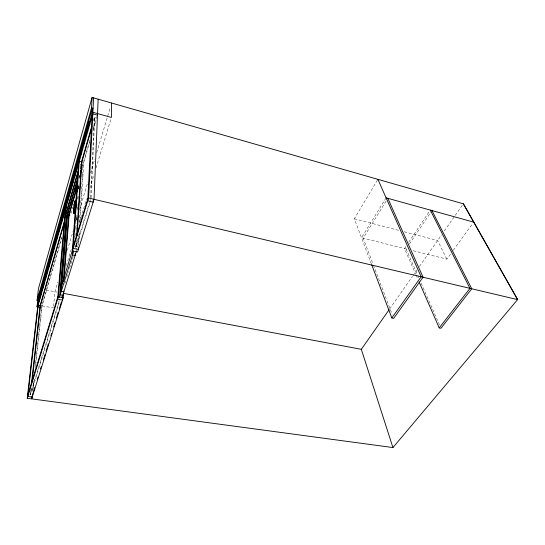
<?xml version="1.0" encoding="UTF-8"?>
<svg xmlns="http://www.w3.org/2000/svg" width="545" height="545" viewBox="0 0 545 545"><rect width="100%" height="100%" fill="white"/><g stroke="black" fill="none" stroke-linecap="round" stroke-linejoin="round"><path stroke-width="0.41" stroke-dasharray="2.73 2.04" d="M91.063 197.767L94.769 117.284L93.365 122.155M90.613 197.665L94.38 117.175L95.934 117.604M77.901 246.885L78.698 234.2M79.441 222.36L83.051 164.842M78.691 244.344L79.42 232.524M80.204 219.853L83.76 162.424M76.341 250.843L77.165 238.151M75.612 247.859L75.891 243.622M76.15 243.274L75.925 246.667L89.543 202.563M76.743 240.822L76.361 246.762L90.49 201.064M75.939 230.269L76.28 225.228M76.62 220.194L76.961 215.152M77.295 210.118L77.635 205.077M78.037 199.197L78.317 195.001M78.718 189.122L78.998 184.925M75.121 236.06L75.292 233.539M75.639 228.498L75.98 223.464M76.327 218.422L76.613 214.226M76.954 209.185L77.301 204.15M77.642 199.109L77.928 194.912M78.33 189.033L78.616 184.837M53.567 306.283L54.902 291.738L57.838 281.983M32.509 391.296L33.62 381.112M35.064 367.766L41.781 305.806M33.075 389.471L34.165 379.327M35.718 364.959L42.013 306.651M30.833 389.471L30.275 394.512L59.262 300.629M31.392 387.842L30.649 394.566L59.677 300.704M93.447 120.425L94.38 117.175M42.258 304.178L61.871 236.571M79.12 177.111L79.59 175.483M82.424 165.707L89.986 139.643M93.297 128.239L96.84 116.024M79.025 177.67L79.734 175.218M41.59 307.578L61.96 237.463M79.011 178.76L79.72 176.314M82.329 167.342L89.905 141.257M93.222 129.839L96.063 120.057M78.282 187.112L78.998 184.666M70.959 213.456L72.839 207.032M78.242 188.577L78.95 186.165M81.764 176.532L82.234 174.931M67.369 250.257L72.989 231.55M76.416 220.16L76.906 218.538M79.59 209.587L87.902 181.935M90.593 172.983L94.748 159.16M96.703 152.648L110.397 107.099M66.306 265.579L71.511 248.486M79.441 222.442L86.628 198.843M89.85 188.257L94.067 174.427M96.049 167.915L111.166 118.265M89.789 201.766L90.531 199.354M64.841 283.536L65.836 280.321M66.831 277.098L68.575 271.465M69.569 268.242L73.302 256.17M371.418 263.964L354.352 218.817L377.889 179.339M386.098 197.842L361.505 237.749L408.273 249.481M386.064 201.166L363.188 238.172L373.148 264.373M405.902 246.442L404.499 248.534L415.733 274.21M408.716 242.246L429.344 211.494M409.384 244.051L431.456 211.249M389.634 308.94L412.572 276.226M413.062 275.525L416.966 269.959M419.405 266.478L441.498 234.977M444.298 230.978L462.364 205.213M413.192 250.72L446.832 259.161L450.81 253.677M453.297 250.25L472.706 223.511M29.532 394.41L31.017 394.614M41.965 305.84L53.417 307.898M46.046 290.076L56.918 292.12M74.815 246.435L77.772 247.062M354.352 218.817L399.247 230.515M404.145 231.789L437.615 240.509L446.832 259.161M406.093 248.936L417.375 274.598M417.722 275.375L418.744 277.712M421.142 283.155L439.604 325.147M416.067 274.987L417.77 278.877M373.454 265.17L392.175 314.397"/><path stroke-width="0.82" d="M111.616 103.032L111.412 117.454L92.888 112.277L91.717 116.364M98.141 99.17L94.033 199.306L77.581 251.96L72.396 250.877L78.569 163.711M93.215 200.458L93.147 202.141L87.711 200.86L92.044 116.528M72.396 250.877L88.583 198.012L93.611 97.875M37.019 306.76L92.023 113.646L92.309 108.135L37.728 300.581L37.019 306.76L40.807 307.441M89.36 121.446L38.375 300.704L37.08 300.465L91.533 107.917L92.091 97.439L463.468 203.864L517.75 299.668L88.583 198.012M78.48 247.723L78.378 249.412L73.18 248.316L79.263 161.286L82.261 162.042M75.217 253.847L75.108 255.489L72.519 254.958L72.867 250.026M80.796 170.265L80.687 171.948L80.306 171.852M80.905 168.582L81.185 164.372L80.81 164.277M76.538 237.341L81.512 161.851L91.805 126.113M77.077 235.733L81.886 161.947L91.723 127.843M73.48 212.066L74.576 208.353L75.748 207.298L76.286 199.708L75.121 200.758L74.038 204.457L73.48 212.066L73.922 213.483L74.72 213.667L75.176 208.279M73.119 246.476L73.296 243.928M73.65 238.839L73.834 236.298M74.188 231.209L74.365 228.662M74.726 223.573L74.965 220.18M75.319 215.091L75.496 212.55M76.389 199.824L76.573 197.283M76.927 192.194L77.104 189.646M77.465 184.557L77.642 182.016M73.902 212.087L74.461 204.477L75.503 200.928L76.436 200.076L75.905 207.665L74.958 208.524L73.902 212.087L74.72 213.667M73.922 213.483L74.413 206.712M74.256 213.231L75.121 200.758M74.958 208.524L75.503 200.928M62.682 298.401L62.552 300.084L57.6 299.171L65.359 209.941M31.964 396.324L31.692 398.865L63.261 297.802L63.799 291.016M62.164 295.88L62.028 297.57L76.286 251.695M63.384 281.533L68.772 214.839L77.063 186.315M63.929 279.926L69.14 214.921L77.206 187.221M463.332 203.83L517.593 299.627L392.938 447.561L27.25 398.266L58.301 296.882L65.993 207.727L68.152 208.224M32.523 394.539L32.25 397.073L27.802 396.467L38.184 305.098L41.318 305.663M31.487 383.591L40.146 305.452L64.474 220.991M32.039 381.963L40.473 305.507L64.596 221.883M27.25 398.266L37.878 305.105M38.027 303.79L39.172 293.755M37.08 300.465L38.45 288.652L92.091 97.439M38.811 301.835L39.976 297.747M40.439 296.112L41.141 293.66M42.074 290.396L43.239 286.309M43.702 284.674L44.404 282.221M45.337 278.958L46.502 274.871M46.965 273.236L47.667 270.783M48.6 267.52L49.765 263.433M50.229 261.798L50.93 259.345M51.864 256.075L53.029 251.994M53.492 250.359L54.193 247.907M55.127 244.637L55.822 242.191M56.292 240.556L56.987 238.104M57.92 234.834L59.085 230.746M59.555 229.118L60.25 226.666M61.183 223.396L62.348 219.308M62.818 217.673L63.513 215.227M64.446 211.957L65.611 207.87M66.081 206.235L66.776 203.789M67.709 200.519L68.874 196.432M69.344 194.797L70.039 192.344M70.973 189.081L72.138 184.993M72.608 183.358L73.302 180.906M74.236 177.643L75.401 173.555M75.871 171.92L76.566 169.468M77.499 166.205L78.664 162.117M79.134 160.482L79.829 158.03M80.762 154.76L81.464 152.314M84.025 143.321L84.727 140.876M37.673 306.876L92.807 113.864M65.318 215.527L78.03 171.287M77.908 172.997L65.168 217.285L67.362 217.775M77.765 177.738L66.265 217.53L59.548 297.114L73.691 251.15M77.581 180.334L67.662 214.587L69.876 215.084M71.668 203.019L72.383 200.567M75.462 189.933L76.177 187.48M28.054 394.212L57.797 296.936M73.33 246.115L87.82 198.714M61.871 284.674L72.737 249.188M32.496 394.818L34.764 387.543M37.278 379.463L38.034 377.038M40.555 368.958L41.311 366.533M43.328 360.068L45.092 354.413M46.1 351.184L48.369 343.909M50.889 335.829L51.639 333.404M53.655 326.939L54.916 322.899M56.428 318.048L58.192 312.394M59.201 309.165L61.469 301.889M392.938 447.561L361.328 349.318L389.144 309.635M387.829 198.326L423.043 277.235L393.688 318.369L391.828 317.98L421.135 276.785L377.889 179.339M431.926 210.554L471.745 288.768L440.973 328.26L439.216 327.892L469.94 288.346L430.284 210.097M58.301 296.882L63.261 297.802M62.736 295.274L60.257 294.811L66.912 215.302L69.106 215.8M63.82 291.8L61.326 291.33L67.88 211.937L70.087 212.441M63.608 293.373L361.328 349.318M66.047 215.691L67.505 216.018M386.098 197.842L473.707 222.142M92.023 113.646L97.487 115.165M91.533 107.917L93.079 108.353M419.132 281.99L439.216 327.892M371.717 264.754L391.828 317.98M74.038 204.457L74.474 205.867"/></g></svg>
